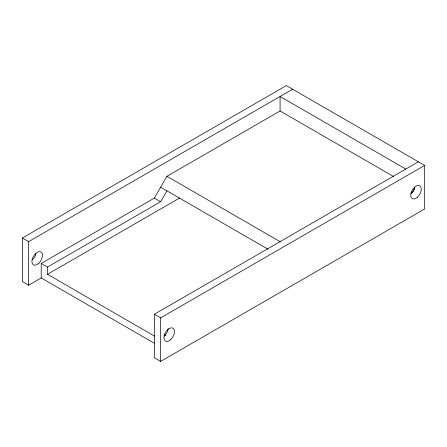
<?xml version="1.0" encoding="UTF-8"?>
<svg xmlns="http://www.w3.org/2000/svg" width="447" height="447" viewBox="0 0 447 447"><rect width="100%" height="100%" fill="white"/><g stroke="black" fill="none" stroke-linecap="round" stroke-linejoin="round"><path stroke-width="0.67" d="M154.232 343.19L41.208 277.939L41.208 263.423L154.355 198.094L166.927 176.319L280.073 110.996L393.706 176.599M41.208 263.423L47.494 267.049L160.641 201.726L166.927 190.835M41.325 277.872L28.636 285.197L22.35 281.565L22.35 238.016L286.359 85.589L424.65 165.435L424.65 208.984L160.641 361.411L154.355 357.779L154.355 314.23L418.364 161.803M22.35 238.016L28.636 241.648L292.645 89.221M47.494 267.049L47.494 274.307L179.711 197.971M154.355 314.23L160.641 317.856L424.65 165.435M405.792 169.061L280.073 96.479L280.073 110.996M166.927 176.319L280.56 241.928M160.641 187.209L268.038 249.214M154.355 198.094L160.641 201.726M164.071 334.356L165.781 335.345M47.494 274.307L154.623 336.161M160.641 317.856L160.641 361.411M28.636 241.648L28.636 285.197M411.039 193.719A7.47 4.314 -60 0 0 414.81 187.265A7.225 4.168 -60 0 1 411.201 193.523M168.173 328.562A7.47 4.314 -60 0 1 164.233 336.155M36 253.494A7.47 4.314 -60 0 1 32.229 259.942M417.325 197.345A7.47 4.314 -60 0 0 419.778 185.751A7.47 4.314 -60 0 0 410.916 193.501A7.47 4.314 -60 0 0 417.325 197.345M170.519 339.781A7.47 4.314 -60 0 0 172.972 328.187A7.47 4.314 -60 0 0 164.11 335.937A7.47 4.314 -60 0 0 170.519 339.781M38.515 263.574A7.47 4.314 -60 0 0 40.968 251.979A7.47 4.314 -60 0 0 32.106 259.729A7.47 4.314 -60 0 0 38.515 263.574"/></g></svg>
